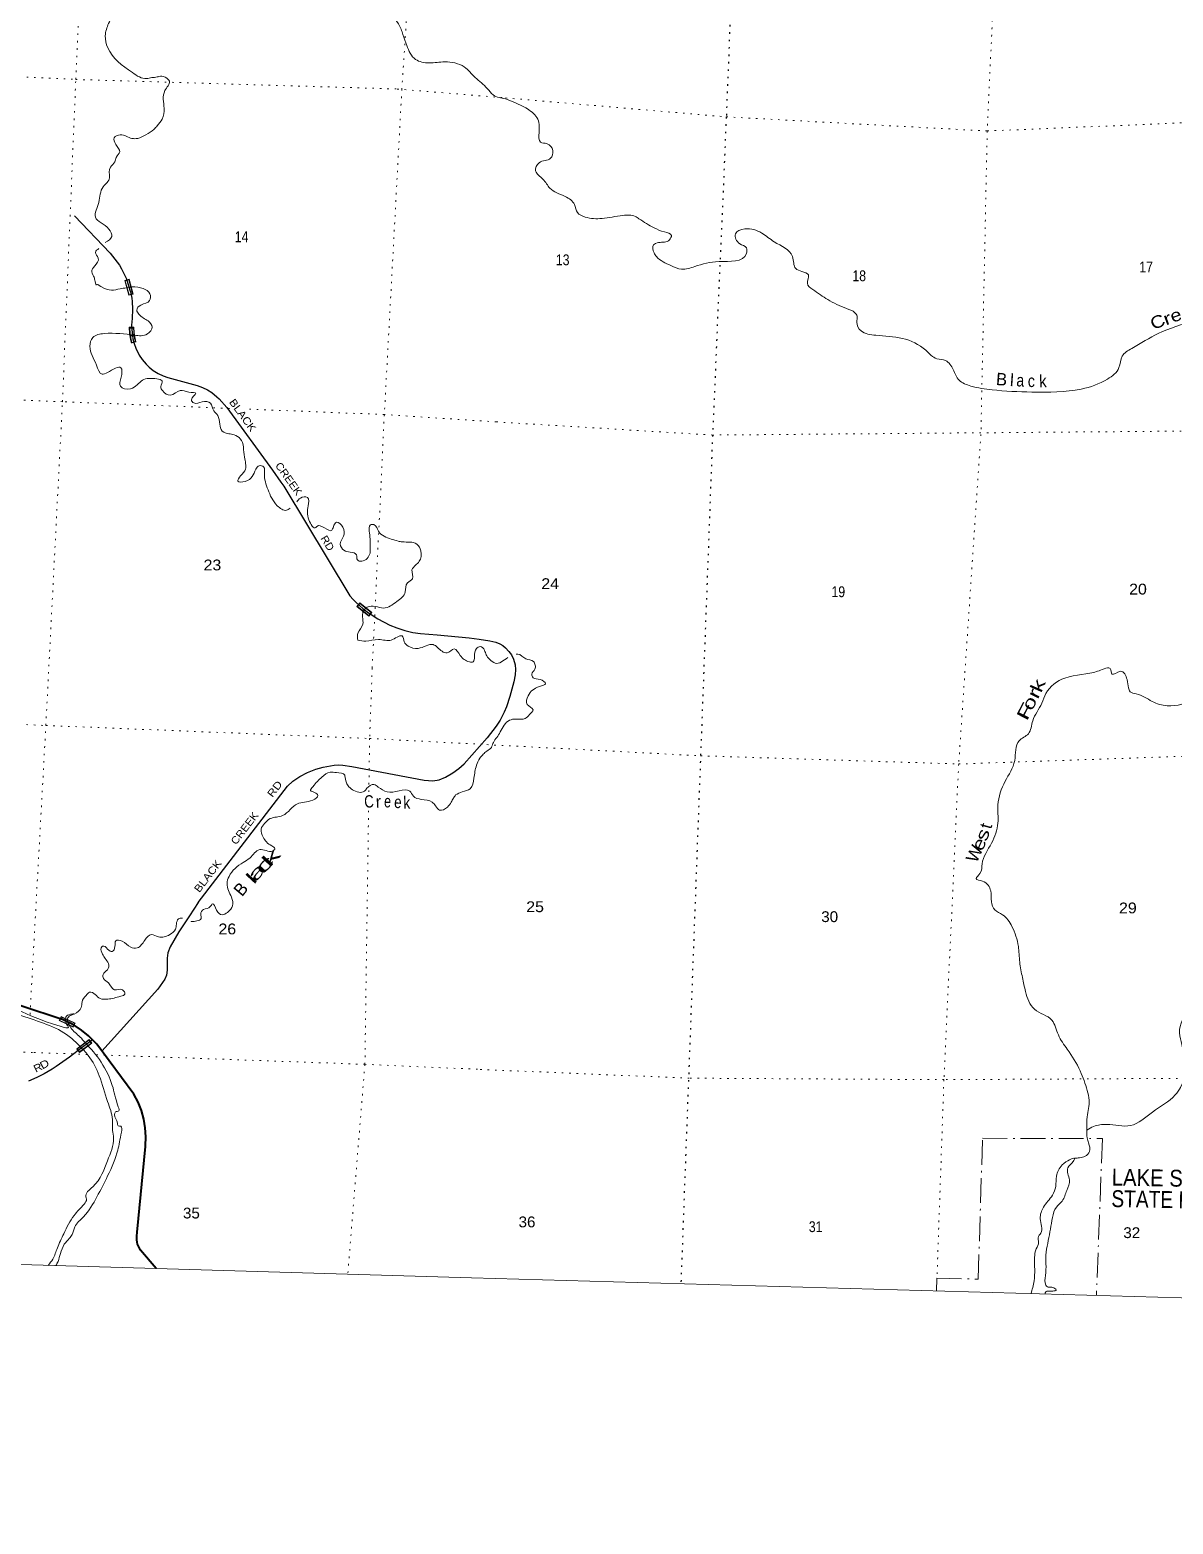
# Model space of a CAD drawing. Header units: feet. Extents: x -751810 to -497223, y -177792 to 12311.
# Drawn here: x -665003 to -646515, y -177792 to -153623 of the extents above; entities that cross this region are included whole.
import ezdxf
from ezdxf.enums import TextEntityAlignment as Align

# ---------------------------------------------------------------- set-up
doc = ezdxf.new("R2010")
doc.units = ezdxf.units.FT
doc.header["$LTSCALE"] = 80
doc.linetypes.add('DOT_DASHED', pattern=[7.7, 5, -1.2, 0.3, -1.2])
doc.linetypes.add('DOTTED', pattern=[1.5, 0.3, -1.2])
for name, color, linetype, lineweight in [('26', 7, 'Continuous', 40), ('29', 7, 'Continuous', 25), ('31', 7, 'Continuous', 13), ('39', 7, 'Continuous', 13), ('4', 7, 'Continuous', 13), ('44', 7, 'DOT_DASHED', 13), ('6', 7, 'DOTTED', 25), ('61', 7, 'Continuous', 13), ('7', 7, 'DOTTED', 13)]:
    doc.layers.add(name, color=color, linetype=linetype, lineweight=lineweight)
doc.layers.add('30', color=7, linetype='Continuous')
doc.layers.add('41', color=7, linetype='Continuous')

msp = doc.modelspace()

# ---------------------------------------------------------------- linework, layer by layer
at = {"layer": '26'}
for points in [[(-664559.94, -169602.73), (-665546.07, -169280.18)], [(-664287.81, -169724.54), (-664476.67, -169627.99), (-664559.94, -169602.74)], [(-662960.69, -173658.47), (-663212.72, -173360.43), (-663231.85, -173330.42), (-663247.74, -173298.57), (-663260.22, -173265.24), (-663269.14, -173230.79), (-663274.41, -173195.59), (-663275.98, -173160.04), (-663274.67, -173133.03), (-663265.93, -173068.31), (-663134.72, -171684.52), (-663133.59, -171672.95), (-663127.67, -171528.46), (-663136.89, -171384.14), (-663161.14, -171241.57), (-663200.16, -171102.32), (-663253.52, -170967.91), (-663320.64, -170839.82), (-663922.83, -170031.57), (-663949.35, -170000.98), (-664052.3, -169897.17), (-664165.53, -169804.68), (-664287.81, -169724.54)]]:
    msp.add_lwpolyline(points, dxfattribs=at)
at = {"layer": '29'}
for points in [[(-664280.4, -156628.93), (-663705.67, -157234.58), (-663555.53, -157428.75), (-663519.54, -157489.69), (-663477.43, -157575.78), (-663440.81, -157649.05), (-663417.01, -157725.98), (-663384.05, -157832.23), (-663374.9, -157861.53), (-663352.92, -157960.45), (-663346.52, -158014.49), (-663345.6, -158139.96), (-663349.26, -158290.16), (-663360.25, -158398.24), (-663360.25, -158425.71), (-663356.59, -158471.51), (-663345.6, -158566.76), (-663338.28, -158618.05), (-663318.14, -158696.81), (-663291.4, -158769.19)], [(-663291.4, -158769.19), (-663233.92, -158885.48), (-663189.06, -158956), (-663124.06, -159028.36), (-663075.54, -159076.9), (-663006.88, -159130.94), (-662930.9, -159179.48), (-662845.76, -159218.86), (-662773.44, -159243.59), (-662300.14, -159376.39), (-662213.17, -159406.62), (-662131.7, -159446), (-662063.03, -159490.88), (-661977.9, -159559.57), (-661943.1, -159592.54), (-661820.44, -159731.76), (-661080.74, -160746.55), (-660945.25, -160937.05), (-660898.54, -161005.73), (-659826.35, -162775.99)], [(-659826.35, -162775.99), (-659777.08, -162834.75), (-659732.23, -162879.63), (-659610.47, -162988.62), (-659528.07, -163052.73), (-659485.96, -163082.04), (-659373.37, -163150.73), (-659179.29, -163249.64), (-659068.51, -163294.52), (-658941.27, -163337.57), (-658812.18, -163371.45), (-658688.6, -163388.86), (-658413.96, -163410.84), (-657901.29, -163454.8), (-657736.51, -163480.44), (-657563.76, -163504.7)], [(-657563.76, -163504.7), (-657470.04, -163529.1), (-657403.3, -163553.7), (-657352.96, -163582.98), (-657309.63, -163619.29), (-657256.95, -163676.68), (-657215.97, -163731.74), (-657179.68, -163803.18), (-657155.09, -163891.04), (-657149.24, -163969.51), (-657155.09, -164055.02), (-657177.34, -164168.63), (-657239.39, -164406.41), (-657295.59, -164575.07), (-657330.71, -164661.75), (-657398.61, -164790.6), (-657461.84, -164884.3), (-657609.09, -165073.81)], [(-662282.78, -167737.47), (-660837.2, -165855.31), (-660751.14, -165776.54), (-660635.79, -165697.78), (-660514.95, -165635.5), (-660377.63, -165582.37), (-660258.62, -165547.58), (-660084.69, -165516.44), (-660015.11, -165512.78), (-659943.7, -165518.27), (-659797.23, -165540.25), (-658625.42, -165760.06), (-658488.11, -165769.22), (-658383.74, -165752.74), (-658279.38, -165710.61), (-658164.03, -165642.83), (-658066.99, -165571.39), (-657980.93, -165496.29), (-657609.09, -165073.81)], [(-662282.78, -167737.47), (-662419.14, -167954.5), (-662594.91, -168210.95), (-662734.06, -168452.74), (-662772.5, -168549.83), (-662785.32, -168635.92), (-662785.32, -168833.75), (-662794.47, -168912.51), (-662821.94, -168980.29), (-662931.8, -169141.48), (-663841.64, -170140.54)], [(-663990.73, -169959.26), (-664222.61, -170132.47), (-664361.76, -170238.71), (-664579.65, -170392.59), (-664640.07, -170432.88), (-664772.82, -170508.9), (-664892.74, -170568.43), (-665026.4, -170625.22)]]:
    msp.add_lwpolyline(points, dxfattribs=at)
at = {"layer": '29', "linetype": 'DOTTED', "lineweight": 100}
msp.add_arc((-662435.99, -158424.58), 923.08, 180.45321, 195.98885, dxfattribs=at)
at = {"layer": '31'}
for p, q in [((-663397.69, -157655.48), (-663331.07, -157896.44)), ((-663331.07, -157896.44), (-663403.36, -157916.42)), ((-663395.71, -158434.14), (-663322.63, -158429.69)), ((-663329.12, -158438.09), (-663388, -158441.68)), ((-663286.22, -158670.1), (-663358.88, -158687.41)), ((-659669.23, -162890.88), (-659474.25, -163047.35)), ((-659474.25, -163047.35), (-659521.19, -163105.84)), ((-664245.94, -170104.88), (-664046.29, -169954.41)), ((-664046.29, -169954.41), (-664001.16, -170014.3))]:
    msp.add_line(p, q, dxfattribs=at)
for points in [[(-663403.36, -157916.42), (-663469.98, -157675.46), (-663397.69, -157655.48)], [(-663396.47, -158434.14), (-663390.53, -158532.54), (-663374.08, -158631.33), (-663359.71, -158688.05)], [(-663388, -158441.68), (-663382.57, -158531.64), (-663366.24, -158629.69), (-663354, -158678.02), (-663296.6, -158664.34)], [(-663296.6, -158664.34), (-663308.46, -158617.57), (-663323.87, -158525), (-663329.12, -158438.09)], [(-663321.61, -158429.62), (-663315.91, -158524.1), (-663300.62, -158615.93), (-663287.01, -158669.63)], [(-659521.19, -163105.84), (-659716.17, -162949.37), (-659669.23, -162890.88)], [(-664001.16, -170014.3), (-664200.81, -170164.77), (-664245.94, -170104.88)]]:
    msp.add_lwpolyline(points, dxfattribs=at)
for points in [[(-663403.27, -157665.32), (-663460.13, -157681.04), (-663397.77, -157906.57), (-663340.91, -157890.85)], [(-659667.99, -162902.11), (-659704.93, -162948.13), (-659522.42, -163094.6), (-659485.48, -163048.58)], [(-664047.86, -169965.6), (-664234.74, -170106.45), (-664199.23, -170153.57), (-664012.35, -170012.72)]]:
    msp.add_lwpolyline(points, close=True, dxfattribs=at)
at = {"layer": '39'}
for points in [[(-657310.37, -154736.63), (-657509.09, -154675.83), (-657606.97, -154572.59), (-657799.46, -154394.39), (-657980.05, -154222.54), (-658291.74, -154139.82), (-658547.72, -154157.22), (-658765.55, -154101.15), (-658908.51, -153875.93), (-658970.26, -153699.17), (-659042.11, -153524.15), (-659336.35, -153313.06), (-659608.36, -153328.02), (-659862.22, -153341.45), (-659950.58, -153258.6), (-659940.11, -153089.77), (-659978.68, -153026.35), (-660118.78, -153074.99), (-660201.44, -153103.9), (-660287.46, -153117.14), (-660404.55, -153154.01), (-660564.12, -153177.98), (-660957.77, -153074.99), (-661160.26, -152818.01), (-661208.09, -152647.65), (-661274.55, -152573.42), (-661396.83, -152556.1), (-661514.76, -152679.81), (-661666.24, -152854.98), (-661778.3, -152984.88), (-661854.91, -153067.41), (-661996.34, -153089.85), (-662130.3, -153134.62), (-662363.85, -153140.54), (-662579.93, -153094.57), (-662659.45, -153211.24), (-662739.35, -153265.5), (-662951.15, -153209.58), (-663120.67, -153229.27), (-663443.95, -153204.63), (-663607.86, -153317.06), (-663729.87, -153519.17), (-663783.41, -153719.07), (-663744.2, -153911.34), (-663344.36, -154314.45), (-663115.52, -154411.08), (-663032.61, -154395.15), (-662943.83, -154385.41), (-662917.43, -154376.04), (-662746.47, -154455.04), (-662818.85, -154606.12), (-662832.39, -154891.62), (-662865.14, -155065.9), (-662944.45, -155174.52), (-662998.31, -155233.49), (-663125.29, -155318.72), (-663259.63, -155377.58), (-663352.22, -155379.16), (-663541.8, -155319.8), (-663639.68, -155369.56), (-663614.28, -155474.91), (-663549.1, -155597.41), (-663605.76, -155686.5), (-663627.77, -155758.39), (-663700.42, -155843.04), (-663716.97, -156013.71), (-663717.03, -156015.72), (-663817.39, -156160.03), (-663890.46, -156413.76), (-663942.99, -156651.93), (-663724.74, -156844.91), (-663679.66, -156966.88), (-663783.53, -157061.79)], [(-657310.38, -154736.63), (-656985.15, -154886.41), (-656803.17, -155041.37), (-656766.93, -155284.08), (-656745.85, -155437.74), (-656638.13, -155465.46), (-656545.18, -155575.2), (-656583.53, -155700.72), (-656766.92, -155771.13), (-656823.63, -155904.09), (-656705.29, -156036.82), (-656593.45, -156183.41), (-656346.43, -156318.39), (-656193.86, -156450.24), (-656147.74, -156576.54), (-656023.45, -156651.1), (-655750.61, -156674.23), (-655413, -156625.03), (-655210.36, -156641.81), (-655153.21, -156677.92), (-654908.6, -156824.89), (-654741.78, -156890.79), (-654628.96, -156946.86), (-654659.49, -157018.3), (-654836.05, -157064.78), (-654917.77, -157102.32), (-654909.83, -157227.36), (-654869.68, -157291.08), (-654635.05, -157435.71), (-654465.96, -157493.64), (-654251.28, -157450.44), (-653858.35, -157370.87), (-653415.4, -157238.63), (-653416.43, -157148.03), (-653522.9, -157082.11), (-653594.08, -156922.77), (-653442.58, -156843.26), (-653167.11, -156908.74), (-652964.63, -157052.3), (-652670.69, -157289.46), (-652616.78, -157484.46), (-652519.7, -157529.94), (-652412.98, -157587.81), (-652429.42, -157720.1), (-652342.3, -157823.61), (-652100.17, -157984.59), (-651797.21, -158131.48), (-651660.6, -158198.4), (-651624.15, -158251.93), (-651631.42, -158350.31), (-651561.65, -158491.49), (-651324.63, -158563.74), (-650891.74, -158614.31), (-650515.82, -158805.88), (-650335.25, -158942.68), (-650195.37, -158971.46), (-650071.41, -159116.45), (-649976.5, -159288.65), (-649784.49, -159383.56), (-649442.5, -159445.21), (-648797.87, -159480.65), (-647999.6, -159432.63), (-647575.82, -159271.57), (-647390.65, -159086.51), (-647338.25, -158901.08), (-647183.21, -158775.39), (-646754.83, -158536), (-646168.48, -158325.99), (-645777.18, -158173.92), (-645348.1, -157791.66), (-645232.64, -157706.93), (-645089.49, -157697.58), (-644532.01, -157508.75), (-644167.76, -157383.96), (-643889.51, -157121.48), (-643512.89, -156683.14), (-643239.6, -156388.29), (-642980.46, -156278.14), (-642779.16, -156031.22), (-642596.22, -156035.27), (-642317.16, -155992.18), (-641830.55, -156060.63), (-641535.51, -156142.86), (-641338.95, -156221.82), (-640919.77, -156139.1)], [(-663886.59, -157158.15), (-663941.87, -157221.66), (-663896.05, -157315.47), (-663953.67, -157440.77), (-664002.45, -157536.11), (-663964.57, -157625.69), (-663948.27, -157694.56), (-663931.6, -157749.36), (-663931.55, -157747.35), (-663855.78, -157773.5), (-663542.93, -157811.96), (-663439.83, -157796.29)], [(-663439.84, -157796.29), (-663348.96, -157780.84), (-663170.6, -157807.69), (-663062.19, -157893.09), (-663067.05, -158001.67), (-663207.79, -158074.45), (-663274.35, -158157.24), (-663241.81, -158220.51), (-663089.75, -158329.2)], [(-663308.04, -158562.94), (-663803.39, -158535.83), (-663984.13, -158599.5), (-664032.12, -158741.16), (-663925.45, -159045.94), (-663834.76, -159193.28), (-663745.5, -159165.44), (-663530.21, -159088.58), (-663526.19, -159241.68), (-663540.1, -159388.27), (-663374.12, -159426.87), (-663181.42, -159291.04), (-662949.47, -159268.98), (-662865.82, -159301.39), (-662884.33, -159393.5), (-662859.89, -159458.57), (-662731.05, -159532.42), (-662572.11, -159456.1), (-662432.01, -159483.95), (-662317.77, -159501.06), (-662391, -159607.83), (-662352.06, -159657.17), (-662218.78, -159638.55), (-662082.59, -159662.27), (-662027.45, -159784.51), (-661965.07, -159860.64), (-661932.48, -159998.39), (-661891.21, -160112.22), (-661783.69, -160155.32), (-661697.66, -160173.69), (-661600.73, -160236.64), (-661534.11, -160534.32), (-661515.06, -160728.08), (-661596.38, -160836.65), (-661640.88, -160922.04), (-661522.31, -160927.18), (-661407.55, -160847.68), (-661350.14, -160730.42), (-661296.33, -160673.46), (-661222.42, -160693.53), (-661208.87, -160790.52), (-661151.67, -161063.79), (-661001.46, -161319.39), (-660854.53, -161393.73), (-660793.03, -161359.44)], [(-663089.75, -158329.2), (-663025.99, -158429.53), (-663103.39, -158542.23), (-663308.04, -158562.94)], [(-642152.57, -159352.61), (-642106.99, -159678.14), (-642091.41, -160302.56), (-642106.09, -160746.85), (-642162.64, -160936.17), (-642502.76, -161305.29), (-642867.39, -161746.04), (-643056.02, -162218.78), (-643194.6, -162516.08), (-643473.46, -163040.18), (-643778.01, -163428.58), (-644063.07, -163775.36), (-644533.76, -164138.13), (-644820.57, -164233.29), (-645228.4, -164215.75), (-645554.74, -164289.47), (-645819.31, -164381.33), (-646137.95, -164465.37), (-646611.72, -164556.34), (-646852.83, -164485.97), (-647110.3, -164362.72), (-647209.78, -164329.24), (-647237.87, -164265.92), (-647259.54, -164130.35), (-647367.83, -163997.96), (-647504.14, -164043.76), (-647535.31, -163952.16), (-647632.04, -163957.01), (-647738, -163997.77), (-648264.69, -164107.12), (-648570.62, -164354.6), (-648638.3, -164515.37), (-648784.52, -164800.34), (-648855.74, -165007.29), (-649004.35, -165121.11), (-649077.28, -165440.71), (-649231.25, -165777.74), (-649348.44, -166158.27), (-649348.09, -166452.11), (-649451.43, -166778.75), (-649603.33, -167113.85), (-649638.58, -167267.65), (-649699.72, -167352.16), (-649596.48, -167393.82), (-649464.87, -167551.14), (-649454.51, -167724.56), (-649398.47, -167855.23), (-649272.38, -167935.88), (-649121.67, -168124.02), (-649017.68, -168447.46), (-648995.91, -168701.77), (-648951.83, -168950.78), (-648901.05, -169179.88), (-648757.55, -169464.38), (-648475.69, -169640.76), (-648370.92, -169879.71), (-648225.63, -170109.93), (-648018, -170462.97), (-647903.7, -170778.71), (-647872.64, -170934.7), (-647903.65, -171203.36), (-647912.56, -171412.38)], [(-660686.73, -161258.23), (-660628.02, -161196.39), (-660515.11, -161187.29), (-660502.57, -161322.49), (-660490.35, -161546.27), (-660376.96, -161672.06), (-660362.41, -161654.33), (-660120.61, -161717.08), (-660094.95, -161659.37), (-660044.79, -161588.23), (-659942.3, -161669.44), (-659931.99, -161812.64), (-659983.73, -161944.14), (-659923.89, -162040.33), (-659822.09, -162071.2), (-659720.66, -162116.16), (-659706.69, -162197.05), (-659636.8, -162217.01), (-659502.57, -162085.68), (-659501.14, -161954.87), (-659503.68, -161821.94), (-659482.41, -161625.22), (-659438.18, -161626.38), (-659364.53, -161733.01), (-659158.6, -161859.23), (-659048.81, -161892.32), (-658978.71, -161904.24), (-658746.28, -161940.57), (-658678.76, -162051.06), (-658705.32, -162219.46), (-658765.32, -162282.29), (-658823.62, -162357.25), (-658813.36, -162502.46), (-658897.54, -162566.67), (-658931.55, -162712.73), (-659068.48, -162870.16), (-659282.5, -162975.23), (-659414.62, -162949.6), (-659547.68, -162960.17), (-659614.19, -163032.89)], [(-647911.93, -171421.04), (-647800.17, -171359.75), (-647589.84, -171326.46), (-647204.19, -171345.27), (-646846.94, -171127.67), (-646479.59, -170848.02), (-646344.35, -170590.86), (-646345.38, -170256.74), (-646374.25, -170034.4), (-646412.35, -169847.98), (-646247.88, -169436.83), (-646102.79, -169186.04), (-645981.95, -168938.47), (-645789.12, -168582.59), (-645536, -168045.57), (-645389.01, -167859.24), (-645342.34, -167542.8), (-645320.85, -167257.72), (-645182.97, -166859.77), (-644902.29, -166645.68), (-644414.31, -166307.63), (-644170.4, -166110.42), (-643863.63, -165776.43), (-643464.36, -165139.6), (-643288.91, -164944.15), (-643178.89, -164780.75), (-642972.2, -164674.89), (-642391.82, -164462.67), (-642116.15, -164278.6), (-641633.54, -163920.25), (-641287.57, -163617.74), (-641102.91, -163509.14), (-640777.48, -163523.95), (-640510.29, -163474.44), (-639592.76, -163227.09), (-639182.71, -163055.52), (-638835.81, -162724.87), (-638530.07, -162543.81), (-638324.04, -162458.05)], [(-659614.19, -163032.89), (-659616.2, -163040.9), (-659622.28, -163119.25), (-659619.37, -163238.1), (-659697.62, -163382.99), (-659700.59, -163495.64)], [(-659700.59, -163495.64), (-659572.17, -163509.1), (-659366.3, -163484.34), (-659159.32, -163493.83), (-659065.46, -163443.96), (-658984.51, -163425.97), (-658948.79, -163521.53), (-658886.2, -163589.61), (-658722.23, -163628.16), (-658481.17, -163566.08), (-658337.15, -163674.56), (-658257.36, -163700.83), (-658142.97, -163635.4), (-658045.14, -163740.65), (-657894.98, -163845.27), (-657834.61, -163844.85), (-657812.34, -163762.9), (-657780.65, -163628.86), (-657719.48, -163598.27), (-657650.65, -163658.46), (-657624.4, -163731.63), (-657572.31, -163803.01)], [(-657136.69, -163721.93), (-657112.02, -163719.45), (-656983.85, -163798.16), (-656860.45, -163838.47), (-656830.22, -163897.84), (-656836.43, -163964.05), (-656887.32, -164042.87), (-656863.12, -164102.03), (-656751.38, -164129.89), (-656663.14, -164199.22), (-656761.19, -164244.28), (-656945.23, -164395.16), (-656959.86, -164533.55), (-656866.19, -164621.18), (-656921.03, -164697.85), (-656993.63, -164763.87), (-657142.74, -164771.01), (-657245.96, -164789.73), (-657395.02, -164978), (-657452.34, -165068.68), (-657507.24, -165147.36), (-657540.11, -165228.79), (-657615.34, -165288.14)], [(-657572.31, -163803.01), (-657476.99, -163866.35), (-657274.66, -163773.56)], [(-658118.55, -165997.38), (-658010.66, -165949.9), (-657882.52, -165896.92), (-657821.73, -165727.41), (-657780.04, -165519.15), (-657726.76, -165405.82), (-657670.67, -165338.85), (-657615.34, -165288.14)], [(-662392.69, -168042.4), (-662391.4, -168042.61), (-662302.67, -168034.88), (-662235.32, -167998.41), (-662239.5, -167927.85), (-662193.21, -167850.56), (-662085.38, -167805.09), (-662051.99, -167759.67), (-661982.31, -167864.18), (-661895.64, -167934.91), (-661808.13, -167896.96), (-661724.85, -167790.45), (-661743.37, -167653.07), (-661814.01, -167431.78), (-661782.79, -167315.85), (-661553.54, -167090.4), (-661445.02, -167018.78), (-661286.51, -166882.05), (-661180.32, -166898.94), (-661071.8, -166903.82), (-661040.69, -166868.4), (-661091.8, -166822.77), (-661230.9, -166680.19), (-661262.53, -166550.77), (-661210.09, -166461.9), (-661115.42, -166381.77), (-660915.88, -166330.18), (-660677.53, -166141.21), (-660428.48, -166081.35), (-660345.99, -166005.02), (-660401.07, -165957.26), (-660462.66, -165927.45), (-660428.85, -165865.94), (-660279.86, -165708.83), (-660147.01, -165629.8), (-660046.58, -165636.47), (-659910.92, -165680.32), (-659905.68, -165710.65), (-659857.06, -165850.84), (-659786.26, -165913.1), (-659591.77, -165938.36), (-659552.3, -165891.09), (-659440.02, -165829.64), (-659368.65, -165869.77), (-659225.84, -165948.02), (-659030.29, -165933.05), (-658859.34, -165935.55), (-658801.19, -166019.62), (-658673.73, -166069.29), (-658495.9, -166116.26), (-658441.13, -166176.08), (-658378.49, -166242.16), (-658250.5, -166195.21), (-658188.01, -166114.32), (-658154.15, -166050.8), (-658118.55, -165997.38)], [(-672975.11, -168107.45), (-672892.03, -168278.75), (-672626.58, -168666.23), (-672561.39, -168712.24), (-672473.77, -168823.26), (-672355.52, -168993.46), (-672279.7, -169094.11), (-672353.29, -169138.46), (-672414.77, -169181.13), (-672381.92, -169308.82), (-672286.09, -169414.02), (-672081.49, -169590.53), (-671583.66, -169710.36), (-671395.25, -169660.98), (-671229.33, -169548.61), (-671087.32, -169504.04), (-671057, -169498.8), (-671073.59, -169463.36), (-671086.05, -169427.53), (-671138.59, -169387.94), (-671152.19, -169369.47), (-671111.23, -169342.36), (-671076.1, -169383.55), (-671036.52, -169485.25), (-670960.28, -169569.8), (-670853.72, -169802.1), (-670809.11, -170095.18), (-670936.51, -170349.49), (-671194.23, -170662.76), (-671382.11, -170692.03), (-671512.38, -170748.98), (-671734.7, -170787.4), (-671974.7, -170885.74), (-672081.89, -170983.57), (-672090.15, -171067.9), (-672010.09, -171160.6), (-671960.46, -171262.56), (-671902.52, -171431.18), (-671826.65, -171529.81), (-671668.82, -171572.22), (-671518.03, -171499.71), (-671217.92, -171411), (-670813.75, -171343.16), (-670384.65, -171322.28), (-670063.8, -171209.96), (-669859.36, -171086.52), (-669687.72, -171062.87), (-669383.76, -170903.81), (-668827.68, -170491.72), (-668560.92, -170293.42), (-668214.99, -170145.54), (-668003.62, -169988.06), (-667725.37, -169812.21), (-667459.61, -169652.14), (-666907.6, -169394.95), (-666716.18, -169307.4), (-666236.6, -169279.8), (-665862.69, -169291.68), (-665201.58, -169476.22), (-664512.37, -169740.01), (-664381.06, -169753.72), (-664412.07, -169705.47)], [(-664288.97, -169541.64), (-664172.43, -169436.95), (-664160, -169346.69), (-664094.82, -169239.71), (-664037.15, -169188.89), (-663945.56, -169225.53), (-663868.78, -169289.96), (-663744.34, -169301.3), (-663533.87, -169254.52), (-663466.51, -169218.05), (-663504.98, -169150.6), (-663633.71, -169149.21), (-663733.45, -169039.89), (-663810.01, -168967.41), (-663818.31, -168900.76), (-663749.96, -168826.07), (-663731.23, -168725.91), (-663787.42, -168643.9), (-663827.79, -168572.38), (-663851.28, -168471.1), (-663826.42, -168443.58), (-663745.15, -168490.01), (-663669.8, -168532.26), (-663627.42, -168450.84), (-663612.93, -168358.62), (-663512.4, -168361.28), (-663372.13, -168459.59), (-663267.85, -168472.41), (-663145.84, -168346.8), (-663038.8, -168255.01), (-662923.14, -168294.3), (-662739.07, -168256.88), (-662649.08, -168170.9), (-662633.99, -168086.53), (-662599.6, -168002.89), (-662534.24, -167993.19)], [(-672094.59, -170930.89), (-672146.49, -171068.42), (-672088.82, -171170.6), (-672096.65, -171315.33), (-672028.76, -171411.74), (-671997.18, -171511.22), (-671927.39, -171611.7), (-671652.31, -171709.55), (-671513.47, -171632.69), (-671330.72, -171492.57), (-670940.46, -171418.33), (-670813.85, -171423.68), (-670628.72, -171422.53), (-670515.17, -171389.29), (-670491.68, -171414.07), (-670563.37, -171462.5), (-670670.94, -171497.91), (-670709.99, -171529.09), (-670744.91, -171556.35), (-670780.62, -171613.79), (-670689.46, -171590.02), (-670540.41, -171507.4), (-670332.58, -171408.2), (-669771.27, -171179.44), (-669431.53, -171037.42), (-669215.61, -170936.43), (-668934.56, -170730.46), (-668622.82, -170428.68), (-668365.26, -170274.43), (-668278.17, -170252.58), (-668205.47, -170242.42), (-667961.93, -170085.79), (-667133.05, -169628.55), (-666699.35, -169432.66), (-666444.64, -169387.04), (-666082.53, -169388.55), (-665474.91, -169464.98), (-665133.69, -169572.63), (-664367.82, -169904.87), (-664208.61, -170047.97), (-664193.04, -170063.63)], [(-664412.07, -169705.47), (-664423.96, -169591.36), (-664344.28, -169545.15), (-664289.84, -169540.55), (-664348.88, -169567.17), (-664392.53, -169620.37), (-664362.28, -169728.8)], [(-664362.28, -169728.8), (-664341.95, -169762.62), (-664191, -169913.56), (-664111.11, -170001.94)], [(-664195.75, -170060.9), (-664059.99, -170210.93), (-663881.52, -170539.75), (-663745.64, -170958.03), (-663666.75, -171247.98), (-663665.32, -171423.15), (-663650.45, -171546.34), (-663748.64, -171914.16), (-663987.1, -172336.65), (-664097.94, -172496.78), (-664086.88, -172535.32), (-664125.19, -172614.83), (-664289, -172799.74), (-664453.7, -173095.34), (-664558.35, -173326.09), (-664633.48, -173505.29), (-664704.7, -173607.34)], [(-664111.11, -170001.94), (-663849.62, -170321.16), (-663670.35, -170696.3), (-663572.89, -171045.12), (-663566.54, -171109.71), (-663619.24, -171124.42), (-663634.47, -171168.31), (-663587.75, -171304.42), (-663572.83, -171349.1), (-663532.83, -171358.21), (-663523.2, -171451.06), (-663581.18, -171743.44), (-663745.04, -172159.85), (-663918.9, -172497.48), (-664136.67, -172821.88), (-664275.76, -172985.29), (-664319.25, -173108.95), (-664365.18, -173172.16), (-664446.02, -173262.63)], [(-647912.56, -171412.38), (-647902.88, -171545.53), (-647881.42, -171626.74), (-647867.92, -171766.06), (-647934.82, -171842.33), (-648028.19, -171867.41), (-648107.36, -171875.28)], [(-648815.75, -174067.18), (-648761.94, -173859.71), (-648755.48, -173481.56), (-648728.6, -173337.55), (-648690.78, -173228.11), (-648698.57, -173159.42), (-648653.84, -173084.42), (-648662.28, -172852.7), (-648611.83, -172665.19), (-648466.65, -172472.76), (-648413.64, -172329.61), (-648402.16, -172164.96), (-648309.64, -171982.87), (-648188.15, -171898.34), (-648143.27, -171879.7), (-648108.97, -171876.81), (-648120.22, -171912.67), (-648216.65, -172030.23), (-648217.76, -172124.78), (-648188.86, -172224.36), (-648234.7, -172393.91), (-648308.8, -172566.55), (-648402.56, -172664.07), (-648464.47, -172833.09), (-648533.1, -173205.15), (-648567.48, -173393.2), (-648578.02, -173773.23), (-648573.02, -173926.35), (-648545.82, -173955.42), (-648493.63, -173959.17), (-648429.92, -173979.39), (-648406.67, -174006.32), (-648459.52, -174022.69), (-648540.1, -174026.05), (-648570.45, -174031.81), (-648586.07, -174074.23)], [(-664446.02, -173262.63), (-664510.36, -173413.92), (-664546.02, -173545.84), (-664551.77, -173558.49), (-664559.15, -173567.99), (-664566.54, -173583.81), (-664580.7, -173611.24)]]:
    msp.add_spline(points, degree=3, dxfattribs=at)
at = {"layer": '4'}
msp.add_lwpolyline([(-745759.2, 12310.88), (-714696.48, 11306.43), (-683632.43, 10344.71), (-652567.08, 9425.72), (-621500.49, 8549.46), (-590432.73, 7715.93), (-559363.85, 6925.15), (-528293.92, 6177.09), (-497222.97, 5471.78), (-501256.99, -177792.42), (-532580.02, -177081.38), (-563902.02, -176327.26), (-595222.97, -175530.05), (-626542.79, -174689.77), (-657861.41, -173806.4), (-689178.81, -172879.95), (-720494.9, -171910.43), (-751809.61, -170897.82)], close=True, dxfattribs=at)
msp.add_lwpolyline([(-745759.2, 12310.88), (-714696.48, 11306.43), (-683632.43, 10344.71), (-652567.08, 9425.72), (-621500.49, 8549.46), (-590432.73, 7715.93), (-559363.85, 6925.15), (-528293.92, 6177.09), (-497222.97, 5471.78), (-501256.99, -177792.42), (-532580.02, -177081.38), (-563902.02, -176327.26), (-595222.97, -175530.05), (-626542.79, -174689.77), (-657861.41, -173806.4), (-689178.81, -172879.95), (-720494.9, -171910.43), (-751809.61, -170897.82)], close=True, dxfattribs=at)
at = {"layer": '44'}
msp.add_lwpolyline([(-650341.28, -174022.43), (-650334.84, -173812.93), (-649667.1, -173829.72), (-649596.42, -171551.97), (-647658.36, -171556.93), (-647754.83, -174096.17)], dxfattribs=at)
at = {"layer": '6'}
msp.add_lwpolyline([(-652713.96, -128132.81), (-652722.08, -128459.56), (-652983.05, -133739.98), (-653096.08, -139109.82), (-653299.97, -144428.36), (-653532.67, -149705.68), (-653740.78, -155030.11), (-653963.14, -160176.97), (-654475.24, -173904)], dxfattribs=at)
at = {"layer": '61'}
for p, q in [((-664497.7, -169580.15), (-664271.88, -169687.42)), ((-664271.88, -169687.42), (-664304.06, -169755.17))]:
    msp.add_line(p, q, dxfattribs=at)
msp.add_lwpolyline([(-664304.06, -169755.17), (-664529.88, -169647.9), (-664497.7, -169580.15)], dxfattribs=at)
msp.add_lwpolyline([(-664493.9, -169590.8), (-664519.22, -169644.1), (-664307.85, -169744.51), (-664282.53, -169691.21)], close=True, dxfattribs=at)
at = {"layer": '7'}
for points in [[(-648310.66, -128258.85), (-648520.03, -133229.71), (-648865.7, -138638.14), (-649211.06, -143976.13), (-649274.95, -149989.62), (-649521.45, -155258.44), (-649623.23, -160165.76), (-649982.46, -165497.26), (-650221.57, -170603.31), (-650341.28, -174022.43)], [(-665000.88, -169548.36), (-664744.61, -164874.31), (-664476.17, -159637.34), (-664260.7, -154425.13), (-664022.91, -149161.29), (-663888.58, -144095.8), (-663643.74, -138761.58), (-663515.28, -133613.4), (-663338.83, -129110.43)], [(-657920.21, -129659.41), (-658089.56, -133742.64), (-658308.05, -138993.01), (-658591.94, -144281.92), (-658650.43, -149415.73), (-658987.44, -154582.45), (-659270.64, -159845.21), (-659466.61, -163944.41), (-659508.98, -165084.99), (-659521.52, -165953.03)], [(-673905.81, -153999.18), (-669489.3, -154176.39), (-664260.7, -154425.13), (-659061.74, -154579.66), (-657310.04, -154723.79)], [(-657310.04, -154723.79), (-653740.78, -155030.11), (-649521.45, -155258.44), (-644200.91, -155038.21), (-638816.93, -154846.25), (-634261.43, -154672.81)], [(-661769.95, -159745.41), (-664476.17, -159637.34), (-669649.96, -159446.41), (-674171.44, -159298.04)], [(-657461.47, -159964.24), (-659270.64, -159845.21), (-661502.91, -159756.07)], [(-644342.76, -160095.85), (-653963.14, -160176.97), (-657461.47, -159964.24)], [(-672710.18, -164614.03), (-669974.01, -164655.75), (-664744.61, -164874.31), (-659508.98, -165084.99), (-657612.29, -165184.22)], [(-657612.29, -165184.22), (-654156.68, -165365.02), (-649982.46, -165497.26), (-644602.76, -165313.21), (-639219.04, -165310.49)], [(-659525.88, -166254.24), (-659585.14, -170355.22), (-659861.85, -173748.5)], [(-664073.33, -170195.42), (-664960.18, -170163.84), (-667911.51, -170057.35)], [(-657764.04, -170436.18), (-659585.14, -170355.22), (-663941.38, -170200.11)], [(-639515.78, -170700.46), (-645121.8, -170574.52), (-650221.57, -170603.31), (-654339.02, -170579.62), (-657764.04, -170436.18)]]:
    msp.add_lwpolyline(points, dxfattribs=at)

# ---------------------------------------------------------------- texts
at = {"layer": '30'}
for s, rotation, width, p in [('BLACK', 306.089, 1.15, (-661609.44, -159890.44)), ('CREEK', 305.422, 1.1, (-660866.21, -160918.6)), ('RD', 301.202, 1.1, (-660240.92, -161956.44)), ('RD', 52.474, 1.2, (-660995.45, -165937.53)), ('CREEK', 52.474, 1.1, (-661483.23, -166573.31)), ('BLACK', 52.474, 1.15, (-662077.68, -167347.3)), ('R', 26.4, 1.15, (-664847.9, -170462.43)), ('D', 29.798, 1.25, (-664737.17, -170404.68))]:
    msp.add_text(s, height=120, rotation=rotation, dxfattribs=dict(at, width=width)).set_placement(p, align=Align.CENTER)
at = {"layer": '41'}
for s, rotation, width, p in [('C', 24.118, 1.2, (-646725.54, -158435.06)), ('r', 19.915, 1.35, (-646576.67, -158384.39)), ('e', 19.496, 1.2, (-646439.18, -158332.46)), ('a', 357.865, 0.85, (-648989.01, -159391.11)), ('c', 0.041, 0.85, (-648807.24, -159400.62)), ('k', 2.147, 0.9, (-648617.17, -159404.35)), ('k', 65.978, 1.5, (-648611.14, -164267.98)), ('r', 63.582, 1.55, (-648674.79, -164399.45)), ('F', 62.829, 1.7, (-648818.52, -164691.4)), ('o', 62.846, 1.4, (-648752, -164557.68)), ('C', 3.567, 0.8, (-659512.53, -166202.55)), ('k', 0.945, 0.85, (-658906.08, -166222.09)), ('e', 357.756, 0.75, (-659221.65, -166199.42)), ('e', 356.351, 0.8, (-659057.32, -166210.94)), ('e', 65.662, 1.3, (-649564.38, -166834.06)), ('s', 70.207, 1.4, (-649502.55, -166674.31)), ('k', 46.844, 2.2, (-661031.05, -167080.76)), ('W', 65.569, 1.05, (-649638.41, -166990.19)), ('a', 46.021, 2.1, (-661260.58, -167313.33)), ('c', 45.844, 2.25, (-661141.21, -167195.15)), ('l', 47.198, 1.75, (-661347.21, -167417.52))]:
    msp.add_text(s, height=200, rotation=rotation, dxfattribs=dict(at, width=width)).set_placement(p, align=Align.CENTER)
for s, rotation, p in [('B', 355.843, (-649295.2, -159373.36)), ('l', 355.843, (-649128.45, -159386.15)), ('r', 2.161, (-659362.53, -166204)), ('t', 74.688, (-649448.11, -166524.59)), ('B', 50.376, (-661515.67, -167585.2))]:
    msp.add_text(s, height=200, rotation=rotation, dxfattribs=at).set_placement(p, align=Align.CENTER)
at = {"layer": '44'}
for s, width, p in [('LAKE SYLVIA', 0.9, (-647508.97, -172315.6)), ('STATE PARK', 0.85, (-647515.04, -172663.25))]:
    msp.add_text(s, height=272.7, rotation=359, dxfattribs=dict(at, width=width)).set_placement(p)
at = {"layer": '7'}
for s, width, p in [('14', 0.85, (-661690.2, -157057.65)), ('13', 0.85, (-656497.37, -157430.46)), ('18', 0.85, (-651702.08, -157687.84)), ('17', 0.85, (-647062.11, -157545.69)), ('23', 1.1, (-662194.02, -162365.71)), ('24', 1.1, (-656731.94, -162667.96)), ('19', 0.85, (-652039.93, -162799.01)), ('20', 1.1, (-647226.42, -162756.28)), ('25', 1.1, (-656976.03, -167893.69)), ('30', 1.05, (-652205.49, -168054.51)), ('29', 1.1, (-647389.55, -167913.31)), ('26', 1.1, (-661953.12, -168252.97)), ('35', 1.05, (-662527.57, -172848.7)), ('36', 1.05, (-657099.95, -172991.64)), ('31', 0.85, (-652406.47, -173069.12)), ('32', 1.05, (-647320.26, -173166.13))]:
    msp.add_text(s, height=175, dxfattribs=dict(at, width=width)).set_placement(p)

doc.saveas('drawing.dxf')
